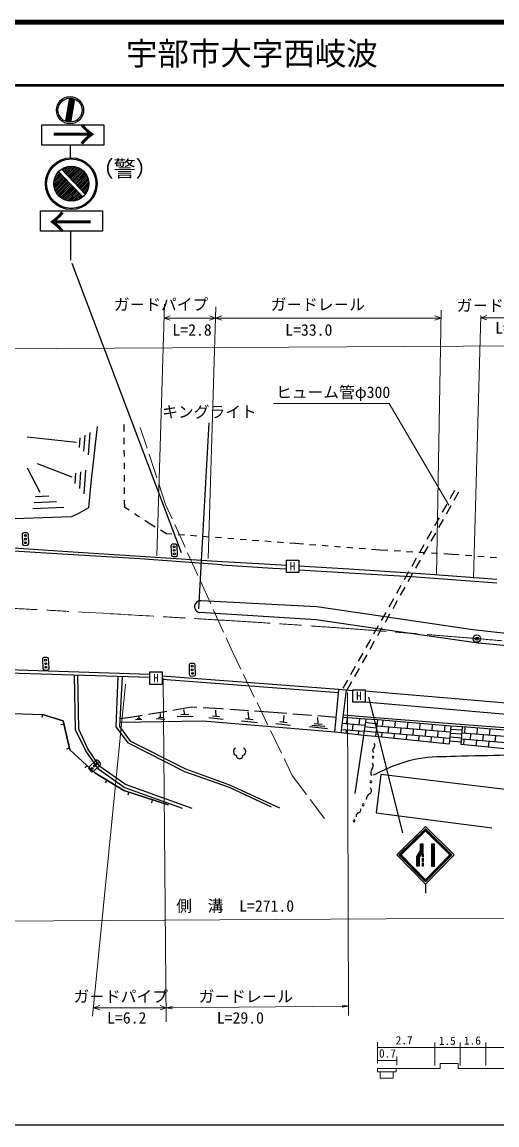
# Model space of a CAD drawing. Units: millimetres, scale not verified. Extents: x 40000 to 680000, y 20000 to 380000.
# Drawn here: x 388522 to 463961, y 205000 to 380000 of the extents above; entities that cross this region are included whole.
import ezdxf
from ezdxf.enums import TextEntityAlignment as Align

# ---------------------------------------------------------------- set-up
doc = ezdxf.new("R2010")
doc.units = ezdxf.units.MM
doc.header["$LTSCALE"] = 1000
doc.header["$PDMODE"] = 32
doc.header["$PDSIZE"] = 500
doc.linetypes.add('CHAIN', pattern=[18.5, 12, -1.5, 3.5, -1.5])
for name, color, linetype, lineweight in [('M-BGD', 7, 'Continuous', 25), ('M-BMK', 2, 'CHAIN', 13), ('M-BMK-HTXT', 7, 'Continuous', 13), ('M-BMK-SRVR', 3, 'Continuous', 25), ('M-STR-HTXT', 7, 'Continuous', 13), ('M-STR-STRC', 7, 'Continuous', 25), ('M-TTL', 2, 'Continuous', 140), ('M-TTL-BAND', 7, 'Continuous', 25), ('M-TTL-LINE', 7, 'Continuous', 50)]:
    doc.layers.add(name, color=color, linetype=linetype, lineweight=lineweight)
doc.layers.add('M-TTL-TXT', color=7, linetype='Continuous')
doc.styles.add('ＭＳ ゴシック', font='')
doc.styles.get('ＭＳ ゴシック').set_extended_font_data('MS Gothic')

# ---------------------------------------------------------------- blocks, each defined once
blk = doc.blocks.new('open_arrow')
at = {"color": 0, "linetype": 'Continuous', "lineweight": -2}
blk.add_lwpolyline([(7.5, 1.25), (0, 0), (7.5, -1.25)], dxfattribs=at)

msp = doc.modelspace()

# ---------------------------------------------------------------- hatches: boundary and pattern name
at = {"layer": 'M-STR-STRC'}
h = msp.add_hatch(dxfattribs=at)
h.set_pattern_fill('USER', color=256, style=0, pattern_type=2)
h.set_pattern_definition([(45, (396847, 367805), (-141.421, 141.421), []), (45, (396847, 367946), (-141.421, 141.421), [])])
h.paths.add_polyline_path([(396847, 367805, 0.10667), (396051, 367936), (395403, 364261, 0.10667), (396196, 364112)])
h = msp.add_hatch(dxfattribs=at)
h.set_pattern_fill('USER', color=256, style=0, pattern_type=2)
h.set_pattern_definition([(45, (397582, 355327), (-141.421, 141.421), [])])
h.paths.add_polyline_path([(394776, 356653, -0.84685), (398567, 352698), (396750, 354593)])
h = msp.add_hatch(dxfattribs=at)
h.set_pattern_fill('USER', color=256, style=0, pattern_type=2)
h.set_pattern_definition([(45, (395201, 353604), (-141.421, 141.421), [])])
h.paths.add_polyline_path([(396317, 354178), (398157, 352258, -0.94992), (394319, 356263)])
h = msp.add_hatch(dxfattribs=at)
h.set_pattern_fill('USER', color=256, style=0, pattern_type=2)
h.set_pattern_definition([(269.4106, (452604, 251990), (199.9894, -2.0572), []), (269.4106, (452604, 242395), (199.9894, -2.0572), [])])
h.paths.add_polyline_path([(452604, 251990), (448388, 247860), (452604, 243553), (456818, 247860), (452604, 251990), (452604, 251644), (448741, 247860), (452604, 243906), (456465, 247860), (452604, 251644)])
h = msp.add_hatch(dxfattribs=at)
h.set_pattern_fill('USER', color=256, style=0, pattern_type=2)
h.set_pattern_definition([(45, (452185, 248356), (-141.421, 141.421), []), (45, (452185, 248496), (-141.421, 141.421), [])])
h.paths.add_polyline_path([(452185, 248356), (452185, 249600), (451791, 249600), (451791, 248473), (451234, 247616), (451234, 246062), (451629, 246062), (451629, 247499)])
h = msp.add_hatch(dxfattribs=at)
h.set_pattern_fill('USER', color=256, style=0, pattern_type=2)
h.set_pattern_definition([(45, (454007, 246007), (-141.421, 141.421), []), (45, (454007, 246146), (-141.421, 141.421), [])])
h.paths.add_polyline_path([(454007, 246007), (454007, 249600), (453612, 249600), (453612, 246007)])
h = msp.add_hatch(dxfattribs=at)
h.set_pattern_fill('USER', color=256, style=0, pattern_type=2)
h.set_pattern_definition([(45, (452260, 247554), (-141.42, 141.42), []), (45, (452260, 247694), (-141.42, 141.42), [])])
h.paths.add_polyline_path([(452260, 247554), (452260, 248087), (452112, 248087), (452112, 247554)])
h = msp.add_hatch(dxfattribs=at)
h.set_pattern_fill('USER', color=256, style=0, pattern_type=2)
h.set_pattern_definition([(45, (452260, 246808), (-141.42, 141.42), []), (45, (452260, 246948), (-141.42, 141.42), [])])
h.paths.add_polyline_path([(452260, 246808), (452260, 247341), (452112, 247341), (452112, 246808)])
h = msp.add_hatch(dxfattribs=at)
h.set_pattern_fill('USER', color=256, style=0, pattern_type=2)
h.set_pattern_definition([(45, (452260, 246062), (-141.42, 141.42), []), (45, (452260, 246201), (-141.42, 141.42), [])])
h.paths.add_polyline_path([(452260, 246062), (452260, 246595), (452112, 246595), (452112, 246062)])

# ---------------------------------------------------------------- linework, layer by layer
at = {"layer": 'M-BGD'}
for p, q in [((400440, 315821), (399472, 306866)), ((404748, 315009), (404740, 316165)), ((397158, 313308), (389345, 314121)), ((397718, 314006), (397597, 312505)), ((398507, 314428), (398305, 311927)), ((399296, 314851), (399013, 311349)), ((404761, 313035), (404755, 314022)), ((404775, 311061), (404768, 312048)), ((396479, 307793), (390997, 309902)), ((404789, 309087), (404782, 310074)), ((391413, 305352), (389398, 309212)), ((397025, 308401), (396928, 306803)), ((397804, 308646), (397643, 305984)), ((398583, 308891), (398357, 305164)), ((404802, 307113), (404795, 308100)), ((399472, 306866), (399089, 302933)), ((392791, 304777), (390685, 304681)), ((404816, 305139), (404809, 306126)), ((457225, 305664), (456489, 304363)), ((457850, 305381), (457114, 304081)), ((395170, 302973), (390257, 302748)), ((393980, 303875), (390471, 303714)), ((399089, 302933), (397596, 302066)), ((404831, 302995), (404823, 304152)), ((405540, 302528), (404831, 302995)), ((456003, 303504), (455274, 302215)), ((456628, 303221), (455900, 301933)), ((396386, 301481), (385798, 301098)), ((397596, 302066), (396386, 301481)), ((407189, 301443), (406365, 301986)), ((454788, 301356), (454060, 300067)), ((455414, 301074), (454685, 299785)), ((408723, 300434), (408014, 300901)), ((409680, 299868), (408723, 300434)), ((411486, 298800), (410529, 299366)), ((388550, 298677), (388594, 297197)), ((389282, 298946), (388789, 298931)), ((389581, 297227), (389536, 298707)), ((412342, 298735), (411486, 298800)), ((414310, 298585), (413326, 298660)), ((416279, 298435), (415295, 298510)), ((418247, 298286), (417263, 298361)), ((420215, 298136), (419231, 298211)), ((422184, 297986), (421199, 298061)), ((424152, 297836), (423168, 297911)), ((426120, 297687), (425136, 297762)), ((428089, 297537), (427104, 297612)), ((453574, 299208), (452845, 297919)), ((454199, 298926), (453470, 297637)), ((395781, 295925), (387192, 296536)), ((395822, 295511), (387192, 296070)), ((388848, 296958), (389341, 296973)), ((407277, 295199), (395781, 295925)), ((412174, 296893), (412245, 295414)), ((412902, 297175), (412409, 297151)), ((413231, 295461), (413160, 296940)), ((430057, 297387), (429073, 297462)), ((431897, 297247), (431041, 297312)), ((433220, 297146), (431897, 297247)), ((435189, 296996), (434204, 297071)), ((437157, 296846), (436173, 296921)), ((439125, 296695), (438141, 296770)), ((441093, 296545), (440109, 296620)), ((443062, 296395), (442078, 296470)), ((445369, 296219), (444046, 296320)), ((446644, 296142), (445369, 296219)), ((448614, 296024), (447629, 296083)), ((450584, 295905), (449599, 295964)), ((452555, 295787), (451570, 295846)), ((452359, 297060), (451630, 295772)), ((452984, 296778), (452255, 295489)), ((407227, 294805), (395822, 295511)), ((420281, 293850), (407227, 294805)), ((420296, 294340), (407277, 295199)), ((412503, 295179), (412996, 295203)), ((427017, 293976), (420296, 294340)), ((430511, 294628), (432485, 294628)), ((430511, 292654), (430511, 294628)), ((432485, 294628), (432485, 292654)), ((451144, 294913), (450416, 293624)), ((451770, 294630), (451041, 293342)), ((454525, 295669), (453540, 295728)), ((456785, 295533), (455511, 295609)), ((457979, 295438), (456785, 295533)), ((459946, 295282), (458962, 295360)), ((461914, 295126), (460930, 295204)), ((463882, 294969), (462898, 295047)), ((420281, 293855), (428369, 293361)), ((430511, 293769), (427017, 293976)), ((428369, 293361), (430511, 293229)), ((432485, 292654), (430511, 292654)), ((440429, 293179), (432485, 293651)), ((432485, 293107), (440490, 292615)), ((452682, 292403), (440429, 293179)), ((440490, 292615), (451119, 291969)), ((449930, 292765), (449201, 291476)), ((450555, 292482), (449826, 291194)), ((463956, 291556), (452682, 292403)), ((448715, 290617), (447986, 289328)), ((451119, 291969), (463966, 291044)), ((449340, 290335), (448611, 289046)), ((435362, 287204), (416968, 288173)), ((443268, 286055), (435362, 287204)), ((447500, 288469), (446771, 287180)), ((448126, 288187), (447397, 286898)), ((435261, 285167), (416746, 286317)), ((460129, 283554), (443268, 286055)), ((446286, 286321), (445557, 285033)), ((446911, 286039), (446182, 284750)), ((443208, 283978), (435261, 285167)), ((460956, 281436), (443208, 283978)), ((445071, 284174), (444342, 282885)), ((445696, 283891), (444967, 282603)), ((463921, 283130), (460129, 283554)), ((443856, 282026), (443127, 280737)), ((487014, 280751), (463921, 283130)), ((444481, 281743), (443753, 280455)), ((463941, 281194), (460956, 281436)), ((487054, 278794), (463941, 281194)), ((391758, 278898), (391841, 277420)), ((392483, 279186), (391990, 279158)), ((392826, 277475), (392743, 278953)), ((442641, 279878), (441913, 278589)), ((443267, 279596), (442538, 278307)), ((408814, 276461), (380957, 277387)), ((408814, 276015), (381058, 276843)), ((392101, 277187), (392594, 277215)), ((408814, 276878), (410788, 276878)), ((408814, 274904), (408814, 276878)), ((410788, 276878), (410788, 274904)), ((415054, 277946), (415092, 276466)), ((415788, 278212), (415294, 278199)), ((416079, 276491), (416041, 277971)), ((441427, 277730), (440698, 276441)), ((442052, 277448), (441323, 276159)), ((396991, 267696), (396846, 276372)), ((397536, 267817), (397372, 276356)), ((403486, 268150), (403811, 276164)), ((404071, 268211), (404501, 276143)), ((410788, 274904), (408814, 274904)), ((438831, 274070), (410788, 276205)), ((438784, 273557), (410788, 275704)), ((415345, 276225), (415839, 276238)), ((440212, 275582), (439476, 274281)), ((440837, 275300), (440102, 273999)), ((438206, 267313), (438831, 274070)), ((441029, 273868), (438831, 274070)), ((439214, 267238), (440041, 273999)), ((441055, 272078), (441055, 274052)), ((441055, 274052), (443029, 274052)), ((443029, 274052), (443029, 272078)), ((484180, 270333), (443029, 273849)), ((415405, 271276), (412485, 270784)), ((416283, 271229), (415405, 271276)), ((443029, 272078), (441055, 272078)), ((483958, 268559), (443029, 272078)), ((391795, 270140), (391647, 269669)), ((395065, 269118), (391795, 270140)), ((391795, 270140), (395065, 269118)), ((406067, 269703), (404137, 269437)), ((407619, 269965), (406067, 269703)), ((407071, 269438), (407131, 269813)), ((411512, 270620), (408592, 270129)), ((410863, 269589), (410186, 269626)), ((410524, 269607), (410524, 270273)), ((415729, 269833), (413188, 269761)), ((415041, 270102), (413771, 270065)), ((414406, 270083), (414249, 270943)), ((420226, 271014), (417269, 271175)), ((420490, 269332), (418215, 269574)), ((419913, 269731), (418775, 269852)), ((419344, 269792), (419320, 270808)), ((420538, 270992), (420226, 271014)), ((424476, 270711), (421523, 270922)), ((424598, 269340), (424453, 270550)), ((428414, 270429), (425460, 270640)), ((430565, 270265), (428414, 270429)), ((430038, 268879), (430159, 269956)), ((434501, 269964), (431549, 270190)), ((438438, 269663), (435485, 269889)), ((435554, 268775), (435499, 269629)), ((443107, 269386), (439512, 269676)), ((443339, 269728), (439558, 270047)), ((440155, 269624), (440076, 268640)), ((458102, 268518), (443339, 269728)), ((395182, 268610), (394701, 268500)), ((396114, 264540), (395065, 269118)), ((395065, 269118), (396114, 264540)), ((398968, 264691), (397536, 267817)), ((405422, 265569), (403486, 268150)), ((405805, 265851), (404071, 268211)), ((417241, 269078), (404104, 268836)), ((407547, 269325), (406554, 269301)), ((407319, 269444), (406823, 269432)), ((411202, 269349), (409847, 269422)), ((438206, 267313), (417241, 269078)), ((425929, 268792), (423364, 269082)), ((425239, 269268), (423957, 269413)), ((431159, 268387), (428835, 268653)), ((430618, 268813), (429457, 268946)), ((437042, 267876), (434162, 268158)), ((436612, 268201), (434555, 268402)), ((436183, 268525), (434949, 268646)), ((442976, 268406), (439392, 268695)), ((441060, 268561), (440980, 267577)), ((442123, 269465), (442044, 268481)), ((443107, 269386), (442764, 266814)), ((444834, 267942), (442944, 268165)), ((444915, 268614), (443033, 268836)), ((444992, 269265), (443107, 269386)), ((444992, 269265), (444680, 266653)), ((456549, 267304), (444875, 268284)), ((456640, 268286), (444992, 269265)), ((445821, 269195), (445738, 268211)), ((446722, 268129), (446639, 267145)), ((447788, 269030), (447705, 268046)), ((448689, 267964), (448606, 266980)), ((449755, 268865), (449672, 267881)), ((450656, 267798), (450573, 266815)), ((451722, 268699), (451640, 267716)), ((453689, 268534), (453607, 267551)), ((455656, 268369), (455574, 267385)), ((456640, 268286), (456378, 265443)), ((458456, 267618), (456591, 267761)), ((458495, 268165), (456640, 268286)), ((475003, 267248), (458102, 268518)), ((458294, 265342), (458495, 268165)), ((473632, 266945), (458495, 268165)), ((458875, 268135), (458795, 267151)), ((460842, 267976), (460763, 266992)), ((462810, 267818), (462731, 266834)), ((398645, 264348), (396991, 267696)), ((439214, 267238), (438206, 267313)), ((442764, 266814), (439214, 267238)), ((442845, 267426), (439273, 267715)), ((439997, 267656), (439956, 267149)), ((442764, 266814), (441382, 257612)), ((441964, 267497), (441917, 266915)), ((444680, 266653), (442764, 266814)), ((444754, 267270), (442855, 267494)), ((456378, 265443), (444680, 266653)), ((456459, 266321), (444758, 267303)), ((445656, 267228), (445599, 266558)), ((447623, 267063), (447563, 266354)), ((449590, 266898), (449527, 266151)), ((451557, 266732), (451491, 265948)), ((452623, 267633), (452540, 266650)), ((453524, 266567), (453455, 265745)), ((454590, 267468), (454508, 266485)), ((455491, 266402), (455419, 265542)), ((458367, 266368), (456476, 266513)), ((458412, 266993), (456534, 267137)), ((473468, 264978), (458355, 266196)), ((473550, 265962), (458425, 267181)), ((458716, 266167), (458647, 265308)), ((459779, 267072), (459700, 266088)), ((460684, 266009), (460612, 265123)), ((461747, 266913), (461668, 265929)), ((463714, 266754), (463635, 265771)), ((396063, 264762), (395582, 264652)), ((400067, 260849), (396114, 264540)), ((396114, 264540), (400067, 260849)), ((400702, 261404), (398645, 264348)), ((400864, 261868), (398968, 264691)), ((414356, 261051), (405422, 265569)), ((414558, 261474), (405805, 265851)), ((458322, 265743), (456419, 265889)), ((473380, 263920), (458294, 265342)), ((462651, 265850), (462578, 264938)), ((400261, 262825), (399179, 261813)), ((400946, 262452), (400609, 262813)), ((398833, 262001), (398497, 261640)), ((399168, 261465), (399505, 261104)), ((399853, 261092), (400935, 262104)), ((404696, 258066), (400067, 260849)), ((400067, 260849), (404696, 258066)), ((404756, 258540), (400702, 261404)), ((404958, 259024), (400864, 261868)), ((421456, 258530), (414356, 261051)), ((421536, 258933), (414558, 261474)), ((402004, 259684), (401750, 259262)), ((415526, 255232), (404958, 259024)), ((445517, 260617), (444791, 254526)), ((472744, 257350), (445517, 260617)), ((411755, 255777), (404696, 258066)), ((404696, 258066), (411755, 255777)), ((414034, 255192), (404756, 258540)), ((405464, 257817), (405311, 257348)), ((428152, 255404), (421456, 258530)), ((429463, 255283), (421536, 258933)), ((409219, 256599), (409067, 256130)), ((444791, 254526), (463144, 252146))]:
    msp.add_line(p, q, dxfattribs=at)
msp.add_lwpolyline([(194929, 255946), (209904, 260101), (246046, 266780), (267655, 269307), (286389, 271127), (289848, 271144), (320409, 271101), (359995, 271184), (391794, 270118)], dxfattribs=at)
for centre in [(389048, 298519), (389065, 297952), (389082, 297385), (412676, 296744), (412703, 296177), (412730, 295610), (392260, 278753), (392292, 278187), (392324, 277620), (415552, 277786), (415567, 277219), (415581, 276651), (399642, 261571), (400057, 261958), (400471, 262346)]:
    msp.add_circle(centre, 148, dxfattribs=at)
for centre, radius, start, end in [((388796, 298684), 247, 91.7235, 181.7235), ((389289, 298699), 247, 1.7235, 91.7235), ((388841, 297204), 247, 181.7235, 271.7235), ((389334, 297219), 247, 271.7235, 1.7235), ((412421, 296905), 247, 92.73438, 182.73438), ((412914, 296928), 247, 2.73438, 92.73438), ((412491, 295426), 247, 182.73438, 272.73438), ((412984, 295449), 247, 272.73438, 2.73438), ((416852, 287245), 934, 82.84953, 263.51405), ((392004, 278912), 247, 93.2126, 183.2126), ((392497, 278940), 247, 3.2126, 93.2126), ((392087, 277434), 247, 183.2126, 273.2126), ((392580, 277461), 247, 273.2126, 3.2126), ((415301, 277952), 247, 91.48356, 181.48356), ((415794, 277965), 247, 1.48356, 91.48356), ((415339, 276472), 247, 181.48356, 271.48356), ((415832, 276485), 247, 271.48356, 1.48356), ((422684, 264249), 591, 113.44837, 257.2818), ((423477, 264249), 591, 282.7182, 66.55164), ((444733, 264412), 519, 130.7329, 219.46892), ((444055, 265198), 519, 310.7329, 39.46892), ((400429, 262644), 247, 43.07982, 133.07982), ((423081, 263640), 527, 176.52859, 3.47141), ((444270, 263358), 148, 0, 180), ((444270, 263358), 148, 180, 0), ((399348, 261633), 247, 133.07982, 223.07982), ((399685, 261273), 247, 223.07982, 313.07982), ((400766, 262284), 247, 313.07982, 43.07982), ((444808, 260875), 896, 141.70242, 208.4994), ((443401, 261986), 896, 321.70242, 28.4994), ((443936, 259463), 148, 0, 180), ((443936, 259463), 148, 180, 0), ((444100, 256719), 896, 116.85663, 183.65361), ((443399, 258061), 617, 298.64941, 42.80493), ((442715, 255805), 148, 0, 180), ((442715, 255805), 148, 180, 0), ((442118, 254011), 519, 105.88711, 194.62313), ((441833, 255010), 519, 285.88711, 14.62313), ((441255, 253249), 148, 0, 180), ((441255, 253249), 148, 180, 0)]:
    msp.add_arc(centre, radius, start, end, dxfattribs=at)
msp.add_open_spline([(470062, 264127), (468536, 263979), (467014, 263776), (465484, 263683), (462792, 263519), (460090, 263601), (457396, 263481), (455404, 263392), (453390, 263445), (451426, 263098), (450109, 262865), (448830, 262431), (447574, 261969), (446447, 261553), (445382, 260987), (444287, 260496)], degree=3, knots=[0, 0, 0, 0, 1, 1, 1, 2, 2, 2, 3, 3, 3, 4, 4, 4, 5, 5, 5, 5], dxfattribs=at)
at = {"layer": 'M-BMK'}
msp.add_open_spline([(65020, 280143), (69816, 280683), (74613, 281218), (79409, 281762), (83914, 282273), (88414, 282820), (92921, 283307), (100358, 284112), (107795, 284925), (115246, 285582), (125010, 286444), (134789, 287127), (144569, 287770), (150868, 288184), (157171, 288531), (163476, 288846), (174640, 289402), (185806, 289919), (196977, 290280), (206262, 290579), (215551, 290768), (224841, 290885), (233955, 291001), (243071, 290881), (252185, 290984), (255500, 291022), (258813, 291166), (262127, 291173), (275010, 291199), (287891, 290850), (300771, 290595), (308267, 290446), (315763, 290275), (323257, 290039), (331616, 289774), (339974, 289481), (348327, 289074), (352723, 288860), (357113, 288544), (361508, 288299), (373295, 287641), (385088, 287097), (396875, 286435), (408955, 285756), (421037, 285091), (433108, 284272), (442329, 283646), (451544, 282936), (460754, 282170), (471541, 281274), (482321, 280286), (493096, 279253), (507725, 277850), (522353, 276427), (536959, 274796), (544400, 273966), (551825, 272988), (559258, 272083)], degree=3, knots=[0, 0, 0, 0, 1, 1, 1, 2, 2, 2, 3, 3, 3, 4, 4, 4, 5, 5, 5, 6, 6, 6, 7, 7, 7, 8, 8, 8, 9, 9, 9, 10, 10, 10, 11, 11, 11, 12, 12, 12, 13, 13, 13, 14, 14, 14, 15, 15, 15, 16, 16, 16, 17, 17, 17, 18, 18, 18, 19, 19, 19, 19], dxfattribs=at)
at = {"layer": 'M-BMK-HTXT'}
for p, q in [((407303, 315647), (408389, 312367)), ((408699, 311430), (409940, 307682)), ((410250, 306745), (411336, 303465)), ((411336, 303465), (412380, 301165)), ((412787, 300266), (414418, 296671)), ((414826, 295772), (416457, 292177)), ((416865, 291278), (418495, 287682)), ((418903, 286784), (420534, 283188)), ((420942, 282289), (421985, 279989)), ((421985, 279989), (423268, 277336)), ((423697, 276448), (425416, 272893)), ((425845, 272005), (427564, 268450)), ((427993, 267562), (429712, 264007)), ((430142, 263119), (431424, 260466)), ((431424, 260466), (433709, 257432)), ((434303, 256643), (436587, 253609))]:
    msp.add_line(p, q, dxfattribs=at)
at = {"layer": 'M-BMK-SRVR'}
msp.add_circle((460754, 282170), 592, dxfattribs=at)
msp.add_point((460754, 282170), dxfattribs=at)
at = {"layer": 'M-STR-HTXT'}
for p, q in [((411153, 335259), (409943, 295326)), ((419307, 334823), (418097, 294889)), ((455105, 334270), (454359, 292239)), ((411087, 333041), (412074, 333387)), ((419263, 333041), (411087, 333041)), ((411087, 333041), (412074, 332696)), ((419263, 333041), (418276, 333387)), ((419263, 333041), (418276, 332696)), ((419263, 333041), (420250, 333387)), ((455083, 333041), (419263, 333041)), ((419263, 333041), (420250, 332696)), ((455083, 333041), (454096, 333387)), ((455083, 333041), (454096, 332696)), ((460259, 291737), (461389, 333446)), ((461389, 333088), (462376, 333434)), ((473221, 333088), (461389, 333088)), ((461389, 333088), (462376, 332743)), ((558617, 329155), (222057, 327185)), ((446842, 319454), (428473, 319454)), ((456311, 303357), (446842, 319454)), ((404982, 274918), (399717, 222268)), ((410953, 275915), (411437, 221339)), ((440197, 273616), (440359, 222388)), ((455096, 237734), (555550, 238343)), ((290446, 236738), (455096, 237734)), ((399873, 223598), (400860, 223943)), ((411437, 223598), (399873, 223598)), ((399873, 223598), (400860, 223252)), ((411437, 223598), (410450, 223943)), ((411437, 223598), (410450, 223252)), ((411437, 223598), (440354, 223843)), ((440354, 223843), (439366, 223999)), ((440354, 223843), (439369, 223670)), ((444981, 218110), (444981, 214747)), ((444981, 217270), (523107, 217270)), ((454084, 218066), (454084, 214442)), ((458105, 218066), (458105, 214442)), ((462170, 218066), (462170, 214442)), ((448030, 215856), (448030, 214486)), ((444981, 215238), (448030, 215238)), ((444981, 213956), (454931, 213956)), ((444981, 213956), (444981, 213415)), ((447941, 213415), (447941, 213956)), ((454931, 213956), (454931, 214736)), ((454931, 214736), (457793, 214736)), ((457793, 214736), (457793, 213956)), ((457793, 213956), (481754, 213956)), ((444981, 213415), (447941, 213415)), ((445434, 213415), (445434, 212409)), ((445434, 212409), (447455, 212409)), ((447455, 212409), (447455, 213415))]:
    msp.add_line(p, q, dxfattribs=at)
at = {"layer": 'M-STR-STRC'}
for p, q in [((396051, 367936), (395403, 364261)), ((396847, 367805), (396196, 364112)), ((396182, 360479), (396182, 358508)), ((396317, 354178), (394319, 356263)), ((396750, 354593), (394776, 356653)), ((398157, 352258), (396317, 354178)), ((398567, 352698), (396750, 354593)), ((396232, 346811), (396232, 342197)), ((396419, 341732), (413813, 295843)), ((416603, 286916), (418267, 316401)), ((443577, 272903), (448964, 251354)), ((452604, 251990), (448388, 247860)), ((452604, 251644), (448741, 247860)), ((456818, 247860), (452604, 251990)), ((456465, 247860), (452604, 251644)), ((451791, 249600), (452185, 249600)), ((451791, 248473), (451791, 249600)), ((452185, 249600), (452185, 248356)), ((453612, 249600), (454007, 249600)), ((453612, 246007), (453612, 249600)), ((454007, 249600), (454007, 246007)), ((448388, 247860), (452604, 243553)), ((448741, 247860), (452604, 243906)), ((451234, 247616), (451791, 248473)), ((451234, 246062), (451234, 247616)), ((452185, 248356), (451629, 247499)), ((451629, 247499), (451629, 246062)), ((452112, 248087), (452260, 248087)), ((452112, 247554), (452112, 248087)), ((452260, 247554), (452112, 247554)), ((452112, 247341), (452260, 247341)), ((452112, 246808), (452112, 247341)), ((452260, 246808), (452112, 246808)), ((452260, 248087), (452260, 247554)), ((452260, 247341), (452260, 246808)), ((452604, 243553), (456818, 247860)), ((452604, 243906), (456465, 247860)), ((451629, 246062), (451234, 246062)), ((452112, 246595), (452260, 246595)), ((452112, 246062), (452112, 246595)), ((452260, 246062), (452112, 246062)), ((452260, 246595), (452260, 246062)), ((454007, 246007), (453612, 246007)), ((452604, 243201), (452604, 241753))]:
    msp.add_line(p, q, dxfattribs=at)
for points in [[(391668, 363689), (401520, 363689), (401520, 360479), (391668, 360479)], [(401281, 346811), (391429, 346811), (391429, 350021), (401281, 350021)], [(448036, 247860), (452604, 252335), (457170, 247860), (452604, 243201)]]:
    msp.add_lwpolyline(points, close=True, dxfattribs=at)
for centre, radius in [((396145, 366025), 2159), ((396145, 366025), 1914), ((396341, 354359), 4108), ((396341, 354359), 3918), ((396341, 354359), 2777)]:
    msp.add_circle(centre, radius, dxfattribs=at)
at = {"layer": 'M-TTL'}
msp.add_line((680000, 380000), (40000, 380000), dxfattribs=at)
at = {"layer": 'M-TTL-BAND'}
msp.add_line((40000, 205000), (579000, 205000), dxfattribs=at)
at = {"layer": 'M-TTL-LINE'}
msp.add_line((40000, 370000), (680000, 370000), dxfattribs=at)

# ---------------------------------------------------------------- block references
at = {"layer": 'M-STR-HTXT', "xscale": 133, "yscale": 133, "rotation": 0.5}
msp.add_blockref('open_arrow', (411437, 223598), dxfattribs=at)

# ---------------------------------------------------------------- texts
at = {"layer": 'M-BGD', "style": 'ＭＳ ゴシック'}
for p in [(431498, 293641), (409801, 275891), (442042, 273065)]:
    msp.add_text('H', height=1320, dxfattribs=at).set_placement(p, align=Align.MIDDLE_CENTER)
at = {"layer": 'M-STR-HTXT', "style": 'ＭＳ ゴシック'}
for s, p in [('ガ－ドパイプ', (403100, 333718)), ('ガ－ドレ－ル', (427998, 333718)), ('ガ－ドレール', (457555, 333557)), ('L=2.8', (412418, 329684)), ('L=33.0', (430336, 329684)), ('L=12.0', (463675, 330007)), ('側\u3000溝\u3000L=271.0', (413010, 238281)), ('ガ－ドパイプ', (396696, 223921)), ('ガ－ドレ－ル', (416560, 223921)), ('L=6.2', (402041, 220532)), ('L=29.0', (419464, 220532))]:
    msp.add_text(s, height=1833, dxfattribs=at).set_placement(p, align=Align.BOTTOM_LEFT)
msp.add_text('ヒューム管φ300', height=1833, dxfattribs=at).set_placement((437942, 321265), align=Align.MIDDLE_CENTER)
for s, p in [('2.7', (449222, 217386)), ('1.5', (456069, 217298)), ('1.6', (460068, 217342)), ('0.7', (446569, 215287))]:
    msp.add_text(s, height=1320, dxfattribs=at).set_placement(p, align=Align.BOTTOM_CENTER)
at = {"layer": 'M-STR-STRC', "style": 'ＭＳ ゴシック'}
msp.add_text('→', height=5132, dxfattribs=at).set_placement((396760, 362111), align=Align.MIDDLE_CENTER)
for s, height, p in [('（警）', 2566, (404816, 354689)), ('キングライト', 1833, (418292, 316683))]:
    msp.add_text(s, height=height, dxfattribs=at).set_placement(p, align=Align.BOTTOM_CENTER)
msp.add_text('→', height=5132, rotation=180, dxfattribs=at).set_placement((396189, 348389), align=Align.MIDDLE_CENTER)
at = {"layer": 'M-TTL-TXT', "style": 'ＭＳ ゴシック'}
msp.add_text('宇部市大字西岐波', height=3666, dxfattribs=at).set_placement((405024, 375000), align=Align.MIDDLE_LEFT)

doc.saveas('drawing.dxf')
